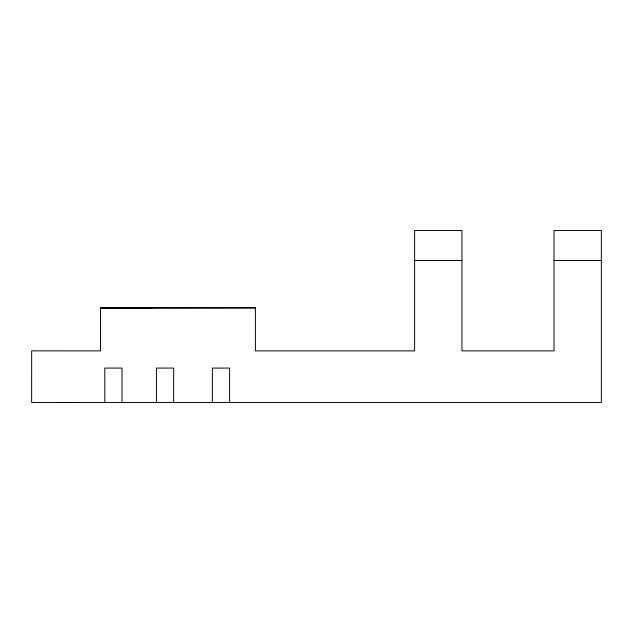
<?xml version="1.0" encoding="UTF-8"?>
<svg xmlns="http://www.w3.org/2000/svg" width="633" height="633" viewBox="0 0 633 633"><rect width="100%" height="100%" fill="white"/><g stroke="black" fill="none" stroke-linecap="round" stroke-linejoin="round"><path stroke-width="0.95" d="M104.809 402.501L104.809 368.074L122.019 368.074L122.019 402.501M156.438 402.501L156.438 368.074L173.656 368.074L173.656 402.501M212.371 402.501L212.371 368.082L229.581 368.082L229.581 402.501M255.408 307.852L255.4 350.88L414.607 350.88L414.607 230.483L461.94 230.483L461.94 350.88L554.017 350.88L554.017 230.483L601.35 230.483L601.35 402.517L31.65 402.493L31.658 350.856L100.505 350.88L100.505 307.978L255.408 307.852L100.505 307.978L152.142 308.042M414.607 260.519L461.94 260.519M554.017 260.519L601.35 260.519M56.606 402.501L75.541 402.509"/></g></svg>
